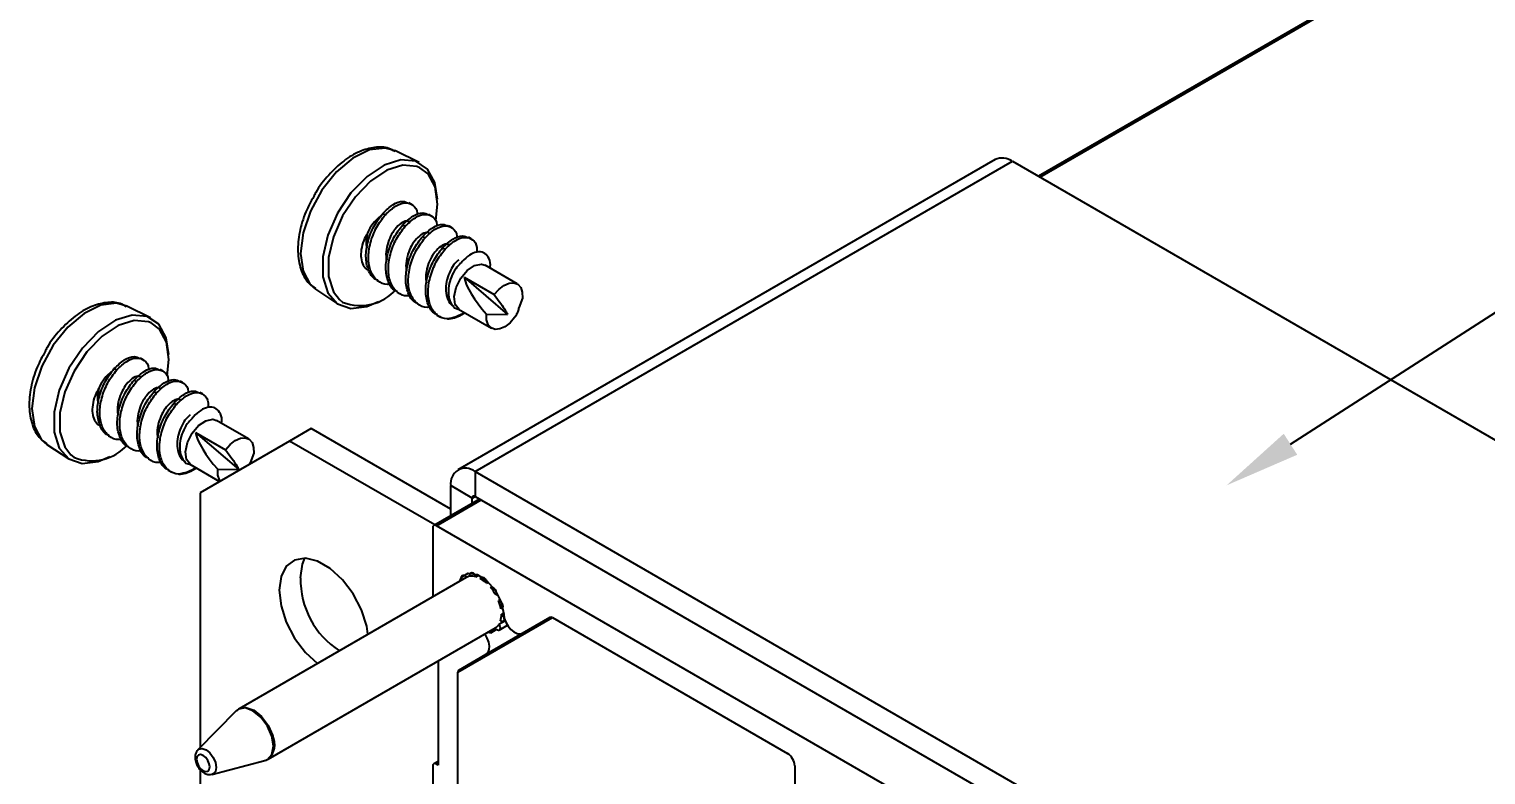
# Model space of a CAD drawing. Extents: x -0.1 to 12.3, y -8.6 to 0.1.
# Drawn here: x 6.285 to 9.16, y -4.73 to -3.259 of the extents above; entities that cross this region are included whole.
import ezdxf
from ezdxf import colors
from ezdxf.entities.mleader import LeaderData, LeaderLine
from ezdxf.math import Vec2, Vec3

# ---------------------------------------------------------------- set-up
doc = ezdxf.new("R2010")
doc.units = 0
doc.header["$LTSCALE"] = 0.5
doc.header["$MEASUREMENT"] = 0
for name, color, linetype in [('Brackets', 181, 'CONTINUOUS'), ('FAB DWG', 221, 'CONTINUOUS'), ('Hardware', 242, 'CONTINUOUS'), ('Housing', 150, 'CONTINUOUS')]:
    doc.layers.add(name, color=color, linetype=linetype)
doc.styles.get("Standard").update_dxf_attribs({"font": 'arial.ttf'})

msp = doc.modelspace()

# ---------------------------------------------------------------- linework, layer by layer
at = {"layer": 'Brackets', "linetype": 'Continuous', "lineweight": 25, "transparency": 16777216}
for p, q in [((8.1917, -3.516), (7.131, -4.1283)), ((7.1649, -4.1316), (8.2256, -3.5193)), ((8.2256, -3.5193), (10.3568, -4.7497)), ((6.8411, -4.0467), (6.7988, -4.0712)), ((7.117, -4.206), (6.8411, -4.0467)), ((6.7988, -4.0712), (6.622, -4.1732)), ((7.0856, -4.2367), (6.7988, -4.0712)), ((7.1649, -4.1316), (7.1649, -4.1805)), ((7.1649, -4.1316), (9.2961, -5.362)), ((7.1593, -4.1837), (7.117, -4.1593)), ((7.117, -4.2186), (7.117, -4.1593)), ((6.622, -4.1732), (6.622, -4.6761)), ((7.1593, -4.1837), (7.1649, -4.1805)), ((7.1593, -4.1942), (7.1593, -4.1837)), ((7.1649, -4.1805), (9.2961, -5.4108)), ((6.622, -4.7194), (6.622, -4.9105))]:
    msp.add_line(p, q, dxfattribs=at)
at = {"layer": 'Brackets', "linetype": 'Continuous', "lineweight": 25, "transparency": 16777216, "flags": 128}
for points in [[(6.9533, -4.4526), (6.9515, -4.4368), (6.941, -4.4043), (6.9245, -4.3728), (6.9034, -4.3449), (6.8792, -4.3228), (6.8541, -4.3083), (6.8299, -4.3025), (6.8088, -4.306), (6.7923, -4.3184), (6.7819, -4.3388), (6.7783, -4.3655), (6.7819, -4.3963), (6.7923, -4.4288), (6.8088, -4.4603), (6.8299, -4.4882), (6.8538, -4.51)], [(6.8206, -4.3411), (6.8241, -4.3144), (6.829, -4.3025)]]:
    msp.add_lwpolyline(points, dxfattribs=at)
at = {"layer": 'Brackets', "linetype": 'Continuous', "lineweight": 25, "transparency": 16777216}
for centre, radius, start, end in [((8.2057, -3.547), 0.0341, 54.3824, 114.3071), ((7.1462, -4.1546), 0.0296, 50.7967, 189.214), ((7.1627, -4.1832), 0.00349, 50.7967, 189.214), ((6.9863, -4.3452), 0.1658, 178.5816, 237.4594)]:
    msp.add_arc(centre, radius, start, end, dxfattribs=at)
at = {"layer": 'Hardware', "linetype": 'Continuous', "lineweight": 25, "transparency": 16777216}
for p, q in [((7.0543, -3.5219), (7.0077, -3.4988)), ((6.9829, -3.6221), (6.9878, -3.6249)), ((7.0391, -3.6042), (7.0342, -3.6014)), ((7.0222, -3.6448), (7.0271, -3.6476)), ((7.0784, -3.6268), (7.0735, -3.624)), ((7.1177, -3.6495), (7.1128, -3.6467)), ((7.0615, -3.6675), (7.0664, -3.6703)), ((7.157, -3.6722), (7.1521, -3.6694)), ((7.1008, -3.6901), (7.1057, -3.693)), ((7.2482, -3.7611), (7.1849, -3.7245)), ((7.1954, -3.7306), (7.1954, -3.7283)), ((6.9719, -3.7547), (6.9767, -3.7575)), ((7.1433, -3.7482), (7.2291, -3.8215)), ((7.1433, -3.7482), (7.2027, -3.7824)), ((6.8502, -3.7717), (6.8934, -3.8005)), ((7.0112, -3.7774), (7.016, -3.7802)), ((7.2584, -3.7891), (7.2513, -3.8084)), ((6.5239, -3.828), (6.4774, -3.805)), ((7.0504, -3.8001), (7.0553, -3.8029)), ((7.0897, -3.8228), (7.0964, -3.8266)), ((7.1243, -3.8086), (7.1333, -3.8117)), ((7.132, -3.811), (7.1975, -3.8488)), ((7.1374, -3.8225), (7.1447, -3.8183)), ((7.1873, -3.8207), (7.2291, -3.8215)), ((6.5088, -3.9103), (6.5039, -3.9075)), ((6.4526, -3.9283), (6.4575, -3.9311)), ((6.548, -3.933), (6.5432, -3.9302)), ((6.4919, -3.9509), (6.4968, -3.9538)), ((6.5873, -3.9557), (6.5825, -3.9529)), ((6.5312, -3.9736), (6.5361, -3.9764)), ((6.5705, -3.9963), (6.5753, -3.9991)), ((6.6266, -3.9784), (6.6217, -3.9755)), ((6.613, -4.0543), (6.6988, -4.1276)), ((6.613, -4.0543), (6.6723, -4.0886)), ((6.7179, -4.0672), (6.6546, -4.0307)), ((6.665, -4.0367), (6.665, -4.0345)), ((6.3198, -4.0778), (6.3631, -4.1067)), ((6.4415, -4.0609), (6.4464, -4.0637)), ((6.4808, -4.0836), (6.4857, -4.0864)), ((6.5201, -4.1062), (6.525, -4.1091)), ((6.7281, -4.0953), (6.7209, -4.1146)), ((6.5594, -4.1289), (6.5661, -4.1328)), ((6.594, -4.1148), (6.6029, -4.1178)), ((6.6017, -4.1172), (6.6604, -4.151)), ((6.6071, -4.1287), (6.6144, -4.1245)), ((6.657, -4.1269), (6.6988, -4.1276)), ((7.1475, -4.3405), (6.6991, -4.5993)), ((7.1475, -4.3405), (7.1482, -4.3401)), ((7.1482, -4.3401), (7.1548, -4.3363)), ((7.1667, -4.3392), (7.1712, -4.3365)), ((7.1781, -4.3391), (7.177, -4.3397)), ((7.1878, -4.3519), (7.1906, -4.3502)), ((7.199, -4.3583), (7.1961, -4.3599)), ((7.2057, -4.375), (7.2084, -4.3733)), ((7.2139, -4.3841), (7.2109, -4.3858)), ((7.2248, -4.426), (7.212, -4.4333)), ((7.2211, -4.4102), (7.2169, -4.4125)), ((7.2177, -4.4017), (7.2196, -4.4005)), ((7.2204, -4.4269), (7.224, -4.4247)), ((6.7566, -4.6989), (7.205, -4.4401)), ((7.1961, -4.4495), (7.2065, -4.443)), ((7.2125, -4.4444), (7.2288, -4.4343)), ((6.6936, -4.6036), (6.6176, -4.6806)), ((6.6455, -4.7289), (6.7501, -4.7016))]:
    msp.add_line(p, q, dxfattribs=at)
at = {"layer": 'Hardware', "linetype": 'Continuous', "lineweight": 25, "transparency": 16777216, "flags": 128}
for points in [[(7.0077, -3.4988), (6.9877, -3.4933), (6.9568, -3.4971), (6.9236, -3.5133), (6.8912, -3.5405), (6.8624, -3.5763), (6.8398, -3.6175), (6.8253, -3.6604), (6.8204, -3.7012), (6.8253, -3.7363)], [(7.0906, -3.5943), (7.0856, -3.5615), (7.0709, -3.5346), (7.0479, -3.5192), (7.0185, -3.5165), (6.9854, -3.5269), (6.9516, -3.5493), (6.92, -3.5818), (6.8935, -3.6215), (6.8743, -3.6649), (6.8643, -3.7082), (6.8642, -3.7474), (6.8742, -3.7791), (6.8933, -3.8004), (6.9198, -3.8096), (6.9514, -3.8057), (6.9743, -3.7958)], [(7.0558, -3.532), (7.0503, -3.5298), (7.0224, -3.5272), (6.991, -3.537), (6.9588, -3.5584), (6.9288, -3.5893), (6.9035, -3.627), (6.8854, -3.6683), (6.8758, -3.7094), (6.8758, -3.7466), (6.8853, -3.7767), (6.897, -3.792)], [(7.0862, -3.5699), (7.0722, -3.5444), (7.0558, -3.532)], [(7.0876, -3.6365), (7.091, -3.604), (7.0862, -3.5699)], [(6.8253, -3.7363), (6.8397, -3.7626), (6.8502, -3.7717)], [(7.1333, -3.8117), (7.1258, -3.8017), (7.1238, -3.7863), (7.1276, -3.7681), (7.1366, -3.7498), (7.1494, -3.7346), (7.1637, -3.7249), (7.1774, -3.7222), (7.1849, -3.7245)], [(7.2027, -3.7824), (7.2118, -3.772), (7.2219, -3.7642), (7.232, -3.7597), (7.2414, -3.7589), (7.2493, -3.7618), (7.255, -3.7682), (7.2582, -3.7775), (7.2584, -3.7891)], [(6.897, -3.792), (6.9034, -3.7971), (6.9046, -3.7978)], [(6.4774, -3.805), (6.4573, -3.7994), (6.4264, -3.8032), (6.3933, -3.8195), (6.3609, -3.8467), (6.3321, -3.8824), (6.3095, -3.9236), (6.295, -3.9665), (6.29, -4.0073), (6.295, -4.0424)], [(6.5603, -3.9005), (6.5553, -3.8676), (6.5406, -3.8408), (6.5176, -3.8253), (6.4882, -3.8227), (6.4551, -3.833), (6.4213, -3.8554), (6.3897, -3.888), (6.3631, -3.9277), (6.344, -3.9711), (6.3339, -4.0143), (6.3339, -4.0535), (6.3439, -4.0852), (6.363, -4.1066), (6.3895, -4.1158), (6.4211, -4.1119), (6.444, -4.1019)], [(7.2431, -3.8274), (7.2339, -3.8379), (7.2239, -3.8457), (7.2137, -3.8502), (7.2043, -3.851), (7.1965, -3.8481), (7.1907, -3.8417), (7.1876, -3.8323), (7.1873, -3.8207)], [(6.5255, -3.8382), (6.52, -3.8359), (6.4921, -3.8334), (6.4606, -3.8432), (6.4285, -3.8645), (6.3984, -3.8954), (6.3732, -3.9332), (6.355, -3.9744), (6.3455, -4.0155), (6.3455, -4.0528), (6.3549, -4.0829), (6.3667, -4.0982)], [(6.5559, -3.8761), (6.5419, -3.8506), (6.5255, -3.8382)], [(6.5573, -3.9427), (6.5606, -3.9102), (6.5559, -3.8761)], [(6.295, -4.0424), (6.3093, -4.0687), (6.3198, -4.0778)], [(6.6029, -4.1178), (6.5955, -4.1079), (6.5935, -4.0925), (6.5973, -4.0742), (6.6063, -4.056), (6.619, -4.0408), (6.6334, -4.0311), (6.6471, -4.0284), (6.6546, -4.0307)], [(6.6723, -4.0886), (6.6815, -4.0781), (6.6915, -4.0703), (6.7017, -4.0658), (6.7111, -4.065), (6.7189, -4.0679), (6.7247, -4.0743), (6.7278, -4.0837), (6.7281, -4.0953)], [(6.3667, -4.0982), (6.3731, -4.1032), (6.3742, -4.104)], [(6.6623, -4.15), (6.6604, -4.1479), (6.6572, -4.1385), (6.657, -4.1269)], [(7.1393, -4.3452), (7.1389, -4.3442), (7.1382, -4.3411), (7.1384, -4.3384), (7.1395, -4.3365), (7.1413, -4.3357), (7.1436, -4.3361), (7.146, -4.3376), (7.1482, -4.3401)], [(7.155, -4.338), (7.1546, -4.335), (7.1551, -4.3326), (7.1565, -4.331), (7.1585, -4.3306), (7.1609, -4.3315), (7.1633, -4.3334), (7.1653, -4.3361), (7.1667, -4.3392)], [(7.1751, -4.3427), (7.176, -4.3406), (7.1776, -4.3395), (7.1798, -4.3395), (7.1823, -4.3407), (7.1846, -4.343), (7.1864, -4.3459), (7.1875, -4.349), (7.1878, -4.3519)], [(7.1956, -4.3602), (7.1975, -4.3595), (7.1998, -4.36), (7.2022, -4.3616), (7.2044, -4.3641), (7.206, -4.3671), (7.2068, -4.3703), (7.2067, -4.373), (7.2057, -4.375)], [(7.2109, -4.3858), (7.2133, -4.3867), (7.2157, -4.3886), (7.2177, -4.3914), (7.219, -4.3945), (7.2195, -4.3975), (7.2191, -4.4), (7.2177, -4.4017), (7.2158, -4.4021)], [(7.2169, -4.4125), (7.2192, -4.4148), (7.2209, -4.4177), (7.222, -4.4209), (7.2221, -4.4238), (7.2214, -4.426), (7.2198, -4.4272), (7.2176, -4.4273), (7.2152, -4.4261)], [(7.1978, -4.4442), (7.1979, -4.4456), (7.1974, -4.448), (7.196, -4.4496), (7.194, -4.4499), (7.1916, -4.4491), (7.1905, -4.4484)], [(7.212, -4.4333), (7.2135, -4.4364), (7.2143, -4.4395), (7.2141, -4.4422), (7.213, -4.4441), (7.2112, -4.4449), (7.2089, -4.4445), (7.2064, -4.4429), (7.2042, -4.4405)], [(6.7501, -4.7016), (6.755, -4.6996), (6.7638, -4.6895), (6.7668, -4.6734), (6.7637, -4.6537), (6.755, -4.6335), (6.7418, -4.6157), (6.7263, -4.6032), (6.7108, -4.5979), (6.6977, -4.6004), (6.6936, -4.6036)], [(6.6993, -4.5992), (6.7123, -4.5968), (6.7279, -4.6022), (6.7434, -4.6147), (6.7566, -4.6325), (6.7654, -4.6528)], [(6.6176, -4.6806), (6.6196, -4.679), (6.6261, -4.6777), (6.6338, -4.6804), (6.6414, -4.6866), (6.6479, -4.6953), (6.6522, -4.7053), (6.6537, -4.715), (6.6522, -4.7229), (6.6479, -4.7279), (6.6455, -4.7289)], [(6.6162, -4.7055), (6.619, -4.712), (6.6232, -4.7177), (6.6282, -4.7217), (6.6332, -4.7235), (6.6375, -4.7226), (6.6403, -4.7194), (6.6413, -4.7142), (6.6403, -4.7078), (6.6375, -4.7013), (6.6332, -4.6956), (6.6282, -4.6916), (6.6232, -4.6898), (6.619, -4.6907), (6.6161, -4.6939), (6.6152, -4.6991), (6.6162, -4.7055)]]:
    msp.add_lwpolyline(points, dxfattribs=at)
at = {"layer": 'Hardware', "linetype": 'Continuous', "lineweight": 25, "transparency": 16777216}
for centre, radius, start, end in [((7.0256, -3.6907), 0.0787, 126.8305, 158.0232), ((6.9384, -3.7096), 0.0944, 248.9868, 318.334), ((7.1095, -3.7771), 0.0533, 270.8636, 301.5729), ((6.4953, -3.9969), 0.0787, 126.8305, 158.0232), ((6.4081, -4.0158), 0.0944, 248.9868, 318.334), ((6.5792, -4.0833), 0.0533, 270.8636, 301.5729), ((7.1581, -4.3661), 0.0283, 72.326, 96.4306), ((7.1436, -4.3993), 0.0648, 46.9938, 60.8333), ((7.1206, -4.4223), 0.0974, 29.0925, 39.6278), ((7.1323, -4.4181), 0.085, 10.7947, 22.3345), ((7.1729, -4.4141), 0.044, 344.1017, 2.0274), ((7.1946, -4.4224), 0.0205, 300.3881, 327.8459), ((6.7298, -4.67), 0.0396, 313.6749, 25.7559)]:
    msp.add_arc(centre, radius, start, end, dxfattribs=at)
for centre in [(7.243, -3.8165), (6.7126, -4.1227)]:
    msp.add_ellipse(centre, major_axis=(0.0962, -0.0888), ratio=0.326169, start_param=3.560496, end_param=4.417353, dxfattribs=at)
for points, knots in [([(7.007, -3.5002), (7.003, -3.4979), (6.9911, -3.4909), (6.9663, -3.4909), (6.9361, -3.4991), (6.9049, -3.5176), (6.8757, -3.5455), (6.8555, -3.5705), (6.8478, -3.5861), (6.8464, -3.5888)], [0, 0, 0, 0, 0.081014, 0.246189, 0.41521, 0.59422, 0.778014, 0.961538, 1, 1, 1, 1]), ([(6.8464, -3.5888), (6.8409, -3.5988), (6.8285, -3.6215), (6.8176, -3.6593), (6.8136, -3.6984), (6.8194, -3.7319), (6.8318, -3.7571), (6.8446, -3.7664), (6.8499, -3.7703)], [0, 0, 0, 0, 0.147088, 0.333987, 0.522695, 0.714274, 0.881574, 1, 1, 1, 1]), ([(6.9723, -3.7538), (6.9708, -3.7532), (6.9624, -3.7504), (6.9532, -3.7344), (6.9479, -3.7083), (6.9525, -3.6774), (6.9643, -3.6462), (6.9768, -3.6301), (6.9829, -3.6221)], [0, 0, 0, 0, 0.043793, 0.236583, 0.429373, 0.616049, 0.810559, 1, 1, 1, 1]), ([(6.9829, -3.6221), (6.9896, -3.6158), (7.003, -3.603), (7.0217, -3.5964), (7.0301, -3.6006), (7.0337, -3.6023)], [0, 0, 0, 0, 0.359584, 0.728789, 1, 1, 1, 1]), ([(6.9878, -3.6249), (6.9945, -3.6186), (7.008, -3.6057), (7.0278, -3.5994), (7.0429, -3.605), (7.0507, -3.6148), (7.0505, -3.6239), (7.0504, -3.625)], [0, 0, 0, 0, 0.239673, 0.485759, 0.721934, 0.965845, 1, 1, 1, 1]), ([(7.0222, -3.6448), (7.0289, -3.6385), (7.0423, -3.6257), (7.061, -3.6191), (7.0694, -3.6232), (7.073, -3.625)], [0, 0, 0, 0, 0.359584, 0.728789, 1, 1, 1, 1]), ([(6.9975, -3.7616), (6.9957, -3.7619), (6.9859, -3.7637), (6.9716, -3.7558), (6.9577, -3.738), (6.9529, -3.7109), (6.9574, -3.6802), (6.9692, -3.649), (6.9816, -3.6329), (6.9878, -3.6249)], [0, 0, 0, 0, 0.035916, 0.193388, 0.356017, 0.518645, 0.676117, 0.840196, 1, 1, 1, 1]), ([(7.0359, -3.6393), (7.0339, -3.6383), (7.0292, -3.636), (7.0187, -3.641), (7.0073, -3.6517), (6.9977, -3.6667), (6.9929, -3.6796), (6.9898, -3.6933), (6.9881, -3.7044), (6.9903, -3.712), (6.991, -3.7144)], [0, 0, 0, 0, 0.120963, 0.285882, 0.446346, 0.588228, 0.73483, 0.772346, 0.930384, 1, 1, 1, 1]), ([(7.0116, -3.7764), (7.0101, -3.7759), (7.0016, -3.7731), (6.9925, -3.7571), (6.9872, -3.731), (6.9918, -3.7), (7.0036, -3.6689), (7.0161, -3.6528), (7.0222, -3.6448)], [0, 0, 0, 0, 0.043793, 0.236583, 0.429373, 0.616049, 0.810559, 1, 1, 1, 1]), ([(7.0368, -3.7843), (7.035, -3.7846), (7.0252, -3.7864), (7.0108, -3.7785), (6.997, -3.7606), (6.9922, -3.7336), (6.9967, -3.7029), (7.0084, -3.6717), (7.0209, -3.6556), (7.0271, -3.6476)], [0, 0, 0, 0, 0.035916, 0.193388, 0.356017, 0.518645, 0.676117, 0.840196, 1, 1, 1, 1]), ([(7.0271, -3.6476), (7.0338, -3.6412), (7.0473, -3.6284), (7.0671, -3.6221), (7.0822, -3.6277), (7.09, -3.6375), (7.0897, -3.6466), (7.0897, -3.6477)], [0, 0, 0, 0, 0.239673, 0.485759, 0.721934, 0.965845, 1, 1, 1, 1]), ([(7.0615, -3.6675), (7.0681, -3.6612), (7.0816, -3.6484), (7.1003, -3.6418), (7.1087, -3.6459), (7.1123, -3.6477)], [0, 0, 0, 0, 0.359584, 0.728789, 1, 1, 1, 1]), ([(7.0664, -3.6703), (7.073, -3.6639), (7.0865, -3.651), (7.1064, -3.6447), (7.1215, -3.6504), (7.1293, -3.6602), (7.129, -3.6693), (7.129, -3.6704)], [0, 0, 0, 0, 0.239673, 0.485759, 0.721934, 0.965845, 1, 1, 1, 1]), ([(6.9527, -3.6613), (6.95, -3.666), (6.9441, -3.6766), (6.9397, -3.694), (6.9391, -3.711), (6.9436, -3.7246), (6.9493, -3.7321), (6.9538, -3.7334), (6.9544, -3.7335)], [0, 0, 0, 0, 0.161107, 0.357667, 0.555558, 0.762426, 0.971829, 1, 1, 1, 1]), ([(6.9527, -3.6613), (6.9523, -3.6628), (6.9505, -3.6706), (6.9488, -3.6817), (6.951, -3.6894), (6.9517, -3.6917)], [0, 0, 0, 0, 0.1414785, 0.7374644, 1, 1, 1, 1]), ([(7.0752, -3.662), (7.0732, -3.661), (7.0685, -3.6587), (7.058, -3.6636), (7.0466, -3.6744), (7.037, -3.6894), (7.0322, -3.7023), (7.0291, -3.716), (7.0274, -3.7271), (7.0296, -3.7347), (7.0303, -3.7371)], [0, 0, 0, 0, 0.120963, 0.2858822, 0.4463456, 0.5882285, 0.7348302, 0.772346, 0.9303835, 1, 1, 1, 1]), ([(7.0509, -3.7991), (7.0494, -3.7986), (7.0409, -3.7958), (7.0318, -3.7798), (7.0265, -3.7537), (7.0311, -3.7227), (7.0428, -3.6916), (7.0553, -3.6754), (7.0615, -3.6675)], [0, 0, 0, 0, 0.043793, 0.236583, 0.429373, 0.616049, 0.810559, 1, 1, 1, 1]), ([(7.0761, -3.8069), (7.0743, -3.8073), (7.0645, -3.8091), (7.0501, -3.8012), (7.0363, -3.7833), (7.0315, -3.7563), (7.0359, -3.7256), (7.0477, -3.6944), (7.0602, -3.6782), (7.0664, -3.6703)], [0, 0, 0, 0, 0.035916, 0.193388, 0.356017, 0.518645, 0.676117, 0.840196, 1, 1, 1, 1]), ([(7.1008, -3.6901), (7.1074, -3.6838), (7.1209, -3.6711), (7.1395, -3.6645), (7.148, -3.6686), (7.1516, -3.6704)], [0, 0, 0, 0, 0.359584, 0.728789, 1, 1, 1, 1]), ([(7.1057, -3.693), (7.1123, -3.6866), (7.1258, -3.6737), (7.1456, -3.6675), (7.1609, -3.6729), (7.169, -3.6843), (7.1684, -3.6955), (7.1682, -3.6985)], [0, 0, 0, 0, 0.226935, 0.459941, 0.683564, 0.91451, 1, 1, 1, 1]), ([(7.1145, -3.6847), (7.1125, -3.6837), (7.1078, -3.6814), (7.0973, -3.6863), (7.0859, -3.6971), (7.0763, -3.712), (7.0715, -3.725), (7.0684, -3.7386), (7.0667, -3.7498), (7.0689, -3.7574), (7.0696, -3.7597)], [0, 0, 0, 0, 0.120963, 0.285882, 0.446346, 0.588228, 0.73483, 0.772346, 0.930384, 1, 1, 1, 1]), ([(7.0902, -3.8218), (7.0886, -3.8213), (7.0802, -3.8184), (7.0711, -3.8025), (7.0658, -3.7763), (7.0704, -3.7454), (7.0821, -3.7143), (7.0946, -3.6981), (7.1008, -3.6901)], [0, 0, 0, 0, 0.043793, 0.236583, 0.429373, 0.616049, 0.810559, 1, 1, 1, 1]), ([(7.1103, -3.8304), (7.1102, -3.8304), (7.1028, -3.8297), (7.0892, -3.8245), (7.0756, -3.8058), (7.0707, -3.779), (7.0752, -3.7483), (7.087, -3.7171), (7.0995, -3.7009), (7.1057, -3.693)], [0, 0, 0, 0, 0.002261, 0.16523, 0.333536, 0.501842, 0.664811, 0.834618, 1, 1, 1, 1]), ([(7.1948, -3.7283), (7.195, -3.7268), (7.1959, -3.7185), (7.1916, -3.7078), (7.1825, -3.6985), (7.1689, -3.6971), (7.1539, -3.7036), (7.143, -3.7129), (7.1375, -3.7193), (7.1365, -3.7203)], [0, 0, 0, 0, 0.043282, 0.234783, 0.424003, 0.613563, 0.790415, 0.964543, 1, 1, 1, 1]), ([(7.1326, -3.7137), (7.13, -3.7159), (7.124, -3.7211), (7.1156, -3.7349), (7.1108, -3.7476), (7.1076, -3.7613), (7.1061, -3.7759), (7.1104, -3.7926), (7.1168, -3.8029), (7.1223, -3.8049), (7.1234, -3.8052)], [0, 0, 0, 0, 0.112611, 0.261097, 0.414522, 0.453784, 0.619177, 0.790189, 0.9612, 1, 1, 1, 1]), ([(7.1365, -3.7203), (7.1332, -3.7238), (7.1259, -3.7316), (7.1175, -3.7474), (7.1123, -3.7654), (7.1117, -3.7831), (7.1155, -3.7987), (7.1214, -3.8054), (7.1243, -3.8086)], [0, 0, 0, 0, 0.139185, 0.306835, 0.476927, 0.65122, 0.829378, 1, 1, 1, 1]), ([(7.2027, -3.7824), (7.2036, -3.7837), (7.2112, -3.7942), (7.2215, -3.8075), (7.2278, -3.8191), (7.2291, -3.8215)], [0, 0, 0, 0, 0.092881, 0.810767, 1, 1, 1, 1]), ([(6.4766, -3.8063), (6.4727, -3.804), (6.4608, -3.797), (6.436, -3.7971), (6.4058, -3.8052), (6.3746, -3.8238), (6.3454, -3.8516), (6.3251, -3.8766), (6.3174, -3.8922), (6.3161, -3.8949)], [0, 0, 0, 0, 0.081014, 0.246189, 0.41521, 0.59422, 0.778014, 0.961538, 1, 1, 1, 1]), ([(7.1449, -3.8178), (7.1391, -3.821), (7.1275, -3.8274), (7.116, -3.8294), (7.1103, -3.8304)], [0, 0, 0, 0, 0.504804, 1, 1, 1, 1]), ([(7.2431, -3.8274), (7.2437, -3.8266), (7.2459, -3.8233), (7.2491, -3.8179), (7.2516, -3.8126), (7.2513, -3.8088), (7.2513, -3.8084)], [0, 0, 0, 0, 0.164053, 0.59805, 0.957145, 1, 1, 1, 1]), ([(6.3161, -3.8949), (6.3106, -3.9049), (6.2981, -3.9277), (6.2872, -3.9655), (6.2833, -4.0046), (6.2891, -4.0381), (6.3015, -4.0633), (6.3143, -4.0726), (6.3196, -4.0765)], [0, 0, 0, 0, 0.147088, 0.333987, 0.522695, 0.714274, 0.881574, 1, 1, 1, 1]), ([(6.4526, -3.9283), (6.4592, -3.922), (6.4727, -3.9092), (6.4913, -3.9026), (6.4998, -3.9067), (6.5034, -3.9085)], [0, 0, 0, 0, 0.359584, 0.728789, 1, 1, 1, 1]), ([(6.4575, -3.9311), (6.4641, -3.9247), (6.4776, -3.9118), (6.4975, -3.9055), (6.5126, -3.9112), (6.5204, -3.921), (6.5201, -3.9301), (6.5201, -3.9312)], [0, 0, 0, 0, 0.239673, 0.485759, 0.721934, 0.965845, 1, 1, 1, 1]), ([(6.442, -4.0599), (6.4405, -4.0594), (6.432, -4.0566), (6.4229, -4.0406), (6.4176, -4.0144), (6.4222, -3.9835), (6.4339, -3.9524), (6.4464, -3.9362), (6.4526, -3.9283)], [0, 0, 0, 0, 0.043793, 0.236583, 0.429373, 0.616049, 0.810559, 1, 1, 1, 1]), ([(6.4672, -4.0677), (6.4654, -4.0681), (6.4555, -4.0698), (6.4412, -4.062), (6.4274, -4.0441), (6.4226, -4.0171), (6.427, -3.9864), (6.4388, -3.9552), (6.4513, -3.939), (6.4575, -3.9311)], [0, 0, 0, 0, 0.035916, 0.193388, 0.356017, 0.518645, 0.676117, 0.840196, 1, 1, 1, 1]), ([(6.4919, -3.9509), (6.4985, -3.9446), (6.512, -3.9319), (6.5306, -3.9252), (6.5391, -3.9294), (6.5427, -3.9312)], [0, 0, 0, 0, 0.359584, 0.728789, 1, 1, 1, 1]), ([(6.4968, -3.9538), (6.5034, -3.9474), (6.5169, -3.9345), (6.5367, -3.9282), (6.5519, -3.9339), (6.5597, -3.9437), (6.5594, -3.9527), (6.5594, -3.9539)], [0, 0, 0, 0, 0.239673, 0.485759, 0.721934, 0.965845, 1, 1, 1, 1]), ([(6.4224, -3.9674), (6.4197, -3.9722), (6.4137, -3.9827), (6.4094, -4.0001), (6.4087, -4.0172), (6.4133, -4.0307), (6.419, -4.0382), (6.4235, -4.0395), (6.424, -4.0397)], [0, 0, 0, 0, 0.161107, 0.357667, 0.555558, 0.762426, 0.971829, 1, 1, 1, 1]), ([(6.4224, -3.9674), (6.422, -3.9689), (6.4201, -3.9767), (6.4185, -3.9879), (6.4207, -3.9955), (6.4214, -3.9979)], [0, 0, 0, 0, 0.1414785, 0.7374644, 1, 1, 1, 1]), ([(6.5056, -3.9455), (6.5036, -3.9445), (6.4989, -3.9422), (6.4884, -3.9471), (6.477, -3.9579), (6.4674, -3.9728), (6.4626, -3.9858), (6.4595, -3.9994), (6.4578, -4.0106), (6.46, -4.0182), (6.4606, -4.0205)], [0, 0, 0, 0, 0.120963, 0.285882, 0.446346, 0.588228, 0.73483, 0.772346, 0.930384, 1, 1, 1, 1]), ([(6.4813, -4.0826), (6.4797, -4.0821), (6.4713, -4.0792), (6.4622, -4.0633), (6.4569, -4.0371), (6.4615, -4.0062), (6.4732, -3.9751), (6.4857, -3.9589), (6.4919, -3.9509)], [0, 0, 0, 0, 0.043793, 0.236583, 0.429373, 0.616049, 0.810559, 1, 1, 1, 1]), ([(6.5065, -4.0904), (6.5047, -4.0907), (6.4948, -4.0925), (6.4805, -4.0847), (6.4667, -4.0668), (6.4619, -4.0398), (6.4663, -4.0091), (6.4781, -3.9779), (6.4906, -3.9617), (6.4968, -3.9538)], [0, 0, 0, 0, 0.035916, 0.193388, 0.356017, 0.518645, 0.676117, 0.840196, 1, 1, 1, 1]), ([(6.5449, -3.9681), (6.5429, -3.9672), (6.5381, -3.9649), (6.5277, -3.9698), (6.5163, -3.9805), (6.5067, -3.9955), (6.5019, -4.0084), (6.4988, -4.0221), (6.4971, -4.0332), (6.4993, -4.0409), (6.4999, -4.0432)], [0, 0, 0, 0, 0.120963, 0.2858822, 0.4463456, 0.5882285, 0.7348302, 0.772346, 0.9303835, 1, 1, 1, 1]), ([(6.5312, -3.9736), (6.5378, -3.9673), (6.5513, -3.9546), (6.5699, -3.9479), (6.5784, -3.9521), (6.582, -3.9538)], [0, 0, 0, 0, 0.359584, 0.728789, 1, 1, 1, 1]), ([(6.5361, -3.9764), (6.5427, -3.9701), (6.5562, -3.9572), (6.576, -3.9509), (6.5912, -3.9566), (6.599, -3.9664), (6.5987, -3.9754), (6.5987, -3.9765)], [0, 0, 0, 0, 0.239673, 0.485759, 0.721934, 0.965845, 1, 1, 1, 1]), ([(6.5206, -4.1053), (6.519, -4.1047), (6.5106, -4.1019), (6.5014, -4.0859), (6.4962, -4.0598), (6.5008, -4.0289), (6.5125, -3.9977), (6.525, -3.9816), (6.5312, -3.9736)], [0, 0, 0, 0, 0.043793, 0.236583, 0.429373, 0.616049, 0.810559, 1, 1, 1, 1]), ([(6.5458, -4.1131), (6.5439, -4.1134), (6.5341, -4.1152), (6.5198, -4.1074), (6.506, -4.0895), (6.5011, -4.0624), (6.5056, -4.0318), (6.5174, -4.0006), (6.5299, -3.9844), (6.5361, -3.9764)], [0, 0, 0, 0, 0.035916, 0.193388, 0.356017, 0.518645, 0.676117, 0.840196, 1, 1, 1, 1]), ([(6.5842, -3.9908), (6.5822, -3.9898), (6.5774, -3.9876), (6.5669, -3.9925), (6.5556, -4.0032), (6.546, -4.0182), (6.5412, -4.0311), (6.538, -4.0448), (6.5363, -4.0559), (6.5385, -4.0636), (6.5392, -4.0659)], [0, 0, 0, 0, 0.120963, 0.285882, 0.446346, 0.588228, 0.73483, 0.772346, 0.930384, 1, 1, 1, 1]), ([(6.5599, -4.1279), (6.5583, -4.1274), (6.5499, -4.1246), (6.5407, -4.1086), (6.5355, -4.0825), (6.54, -4.0516), (6.5518, -4.0204), (6.5643, -4.0043), (6.5705, -3.9963)], [0, 0, 0, 0, 0.043793, 0.236583, 0.429373, 0.616049, 0.810559, 1, 1, 1, 1]), ([(6.5705, -3.9963), (6.5771, -3.99), (6.5905, -3.9772), (6.6092, -3.9706), (6.6177, -3.9748), (6.6213, -3.9765)], [0, 0, 0, 0, 0.359584, 0.728789, 1, 1, 1, 1]), ([(6.5753, -3.9991), (6.582, -3.9928), (6.5955, -3.9799), (6.6153, -3.9736), (6.6306, -3.9791), (6.6386, -3.9905), (6.638, -4.0016), (6.6379, -4.0046)], [0, 0, 0, 0, 0.226935, 0.459941, 0.683564, 0.91451, 1, 1, 1, 1]), ([(6.58, -4.1366), (6.5799, -4.1366), (6.5724, -4.1359), (6.5589, -4.1306), (6.5453, -4.112), (6.5404, -4.0852), (6.5449, -4.0544), (6.5567, -4.0232), (6.5692, -4.0071), (6.5753, -3.9991)], [0, 0, 0, 0, 0.002261, 0.16523, 0.333536, 0.501842, 0.664811, 0.834618, 1, 1, 1, 1]), ([(6.6023, -4.0198), (6.5997, -4.0221), (6.5937, -4.0273), (6.5853, -4.041), (6.5805, -4.0538), (6.5773, -4.0675), (6.5758, -4.0821), (6.58, -4.0987), (6.5864, -4.109), (6.592, -4.111), (6.593, -4.1114)], [0, 0, 0, 0, 0.112611, 0.261097, 0.414522, 0.453784, 0.619177, 0.790189, 0.9612, 1, 1, 1, 1]), ([(6.6645, -4.0344), (6.6647, -4.0329), (6.6656, -4.0246), (6.6613, -4.0139), (6.6521, -4.0046), (6.6386, -4.0032), (6.6236, -4.0097), (6.6126, -4.0191), (6.6071, -4.0254), (6.6062, -4.0265)], [0, 0, 0, 0, 0.043282, 0.234783, 0.424003, 0.613563, 0.790415, 0.964543, 1, 1, 1, 1]), ([(6.6062, -4.0265), (6.6029, -4.03), (6.5956, -4.0377), (6.5872, -4.0535), (6.582, -4.0715), (6.5814, -4.0893), (6.5852, -4.1048), (6.5911, -4.1115), (6.594, -4.1148)], [0, 0, 0, 0, 0.139185, 0.306835, 0.476927, 0.65122, 0.829378, 1, 1, 1, 1]), ([(6.6723, -4.0886), (6.6732, -4.0898), (6.6809, -4.1004), (6.6911, -4.1137), (6.6975, -4.1252), (6.6988, -4.1276)], [0, 0, 0, 0, 0.092881, 0.810767, 1, 1, 1, 1]), ([(6.6146, -4.124), (6.6088, -4.1272), (6.5972, -4.1335), (6.5857, -4.1356), (6.58, -4.1366)], [0, 0, 0, 0, 0.504804, 1, 1, 1, 1]), ([(6.721, -4.1161), (6.721, -4.116), (6.721, -4.1155), (6.721, -4.115), (6.7209, -4.1146)], [0.94596932, 0.94596932, 0.94596932, 0.94596932, 0.95714526, 1, 1, 1, 1]), ([(6.6997, -4.5998), (6.6983, -4.6002), (6.6958, -4.601), (6.6944, -4.6033), (6.6937, -4.6044)], [0, 0, 0, 0, 0.526204, 1, 1, 1, 1]), ([(6.6176, -4.681), (6.6166, -4.682), (6.6141, -4.6846), (6.6123, -4.6908), (6.612, -4.6976), (6.6132, -4.7023), (6.6136, -4.7042)], [0, 0, 0, 0, 0.17132, 0.45116, 0.776183, 1, 1, 1, 1]), ([(6.6136, -4.7042), (6.6146, -4.7068), (6.6167, -4.7127), (6.6229, -4.7211), (6.6307, -4.7271), (6.6386, -4.7299), (6.6433, -4.7291), (6.6453, -4.7287)], [0, 0, 0, 0, 0.178087, 0.409878, 0.653085, 0.85541, 1, 1, 1, 1]), ([(6.7483, -4.7014), (6.7495, -4.7014), (6.7528, -4.7014), (6.7553, -4.6992), (6.7568, -4.6979)], [0, 0, 0, 0, 0.369179, 1, 1, 1, 1])]:
    msp.add_open_spline(points, degree=3, knots=knots, dxfattribs=at)
at = {"layer": 'Housing', "linetype": 'Continuous', "lineweight": 25, "transparency": 16777216}
for p, q in [((9.5666, -2.8045), (8.277, -3.549)), ((8.2799, -3.5507), (9.5664, -2.808)), ((7.174, -4.1857), (7.0835, -4.2379)), ((7.0885, -4.2384), (7.1769, -4.1874)), ((7.0815, -4.2425), (7.0815, -4.3786)), ((8.0288, -4.7812), (7.0885, -4.2384)), ((7.1309, -4.5275), (7.3177, -4.4197)), ((7.133, -4.523), (7.3131, -4.419)), ((7.187, -4.4918), (7.313, -4.419)), ((7.2587, -4.4503), (7.3129, -4.4191)), ((7.2587, -4.4503), (7.3127, -4.4192)), ((7.3177, -4.4197), (7.7817, -4.6876)), ((7.0921, -4.5053), (7.0921, -4.7108)), ((7.133, -4.523), (7.187, -4.4918)), ((7.1309, -5.1337), (7.1309, -4.5275)), ((7.0815, -4.7128), (7.0815, -6.3975)), ((7.0921, -4.7033), (7.0835, -4.7083)), ((7.0885, -4.7088), (7.0921, -4.7067)), ((7.0921, -4.7108), (7.0885, -4.7088)), ((7.7959, -4.7121), (7.7959, -4.8917))]:
    msp.add_line(p, q, dxfattribs=at)
at = {"layer": 'Housing', "linetype": 'Continuous', "lineweight": 25, "transparency": 16777216, "flags": 128}
for points in [[(7.1351, -4.3477), (7.1383, -4.3399), (7.1515, -4.3322), (7.1689, -4.3345), (7.1876, -4.3463), (7.2043, -4.3655), (7.2162, -4.389), (7.2214, -4.4127)], [(7.2214, -4.4127), (7.2227, -4.4205), (7.2257, -4.4285), (7.2301, -4.4362), (7.2356, -4.4428), (7.2417, -4.4478), (7.2479, -4.4509), (7.2537, -4.4518), (7.2587, -4.4503)], [(7.187, -4.4918), (7.1907, -4.4882), (7.1929, -4.4827), (7.1934, -4.4757), (7.192, -4.4679), (7.189, -4.4599), (7.1846, -4.4522), (7.1844, -4.452)]]:
    msp.add_lwpolyline(points, dxfattribs=at)
at = {"layer": 'Housing', "linetype": 'Continuous', "lineweight": 25, "transparency": 16777216}
for centre, radius, start, end in [((7.0858, -4.2418), 0.00437, 50.7967, 189.214), ((7.3147, -4.4238), 0.00503, 54.3818, 114.3139), ((7.1359, -4.5271), 0.00503, 125.698, 185.6204), ((7.0858, -4.7121), 0.00437, 50.7967, 189.214), ((7.7652, -4.7135), 0.0307, 2.6055, 57.3945)]:
    msp.add_arc(centre, radius, start, end, dxfattribs=at)

# ---------------------------------------------------------------- leaders
at = {"layer": 'FAB DWG', "transparency": 16777216}
ml = msp.add_multileader_mtext('Standard', dxfattribs=at)
ml.set_content('BK00835\\PHW83800 (x4)', color=256)
ml.set_leader_properties()
ml.build(insert=Vec2(0, 0))
ml.multileader.update_dxf_attribs({"dogleg_length": 0.36, "arrow_head_size": 0.15})
ctx = ml.context
ctx.base_point, ctx.char_height, ctx.arrow_head_size, ctx.landing_gap_size, ctx.plane_origin = Vec3(9.8798, -3.4701), 0.188, 0.15, 0.09, Vec3(12.754, -7.2476)
notes = []
notes.append((ctx, [(1, (1, 1, 0), (9.7196, -3.4701), (1, 0), 0.1602, [(0, [(8.6485, -4.1587)], 0, [])])]))
ctx.mtext.insert, ctx.mtext.width, ctx.mtext.defined_height, ctx.mtext.flow_direction = Vec3(9.9698, -3.3484), 2.307685, 0.426, 5
for ctx, leaders in notes:
    for number, flags, end, landing, length, lines in leaders:
        leader = LeaderData()
        leader.index, (leader.has_last_leader_line, leader.has_dogleg_vector, leader.attachment_direction) = number, flags
        leader.last_leader_point, leader.dogleg_vector, leader.dogleg_length = Vec3(end), Vec3(landing), length
        for number, points, colour, breaks in lines:
            line = LeaderLine()
            line.index, line.vertices, line.color, line.breaks = number, Vec3.list(points), colors.encode_raw_color(colour), breaks
            leader.lines.append(line)
        ctx.leaders.append(leader)

doc.saveas('drawing.dxf')
